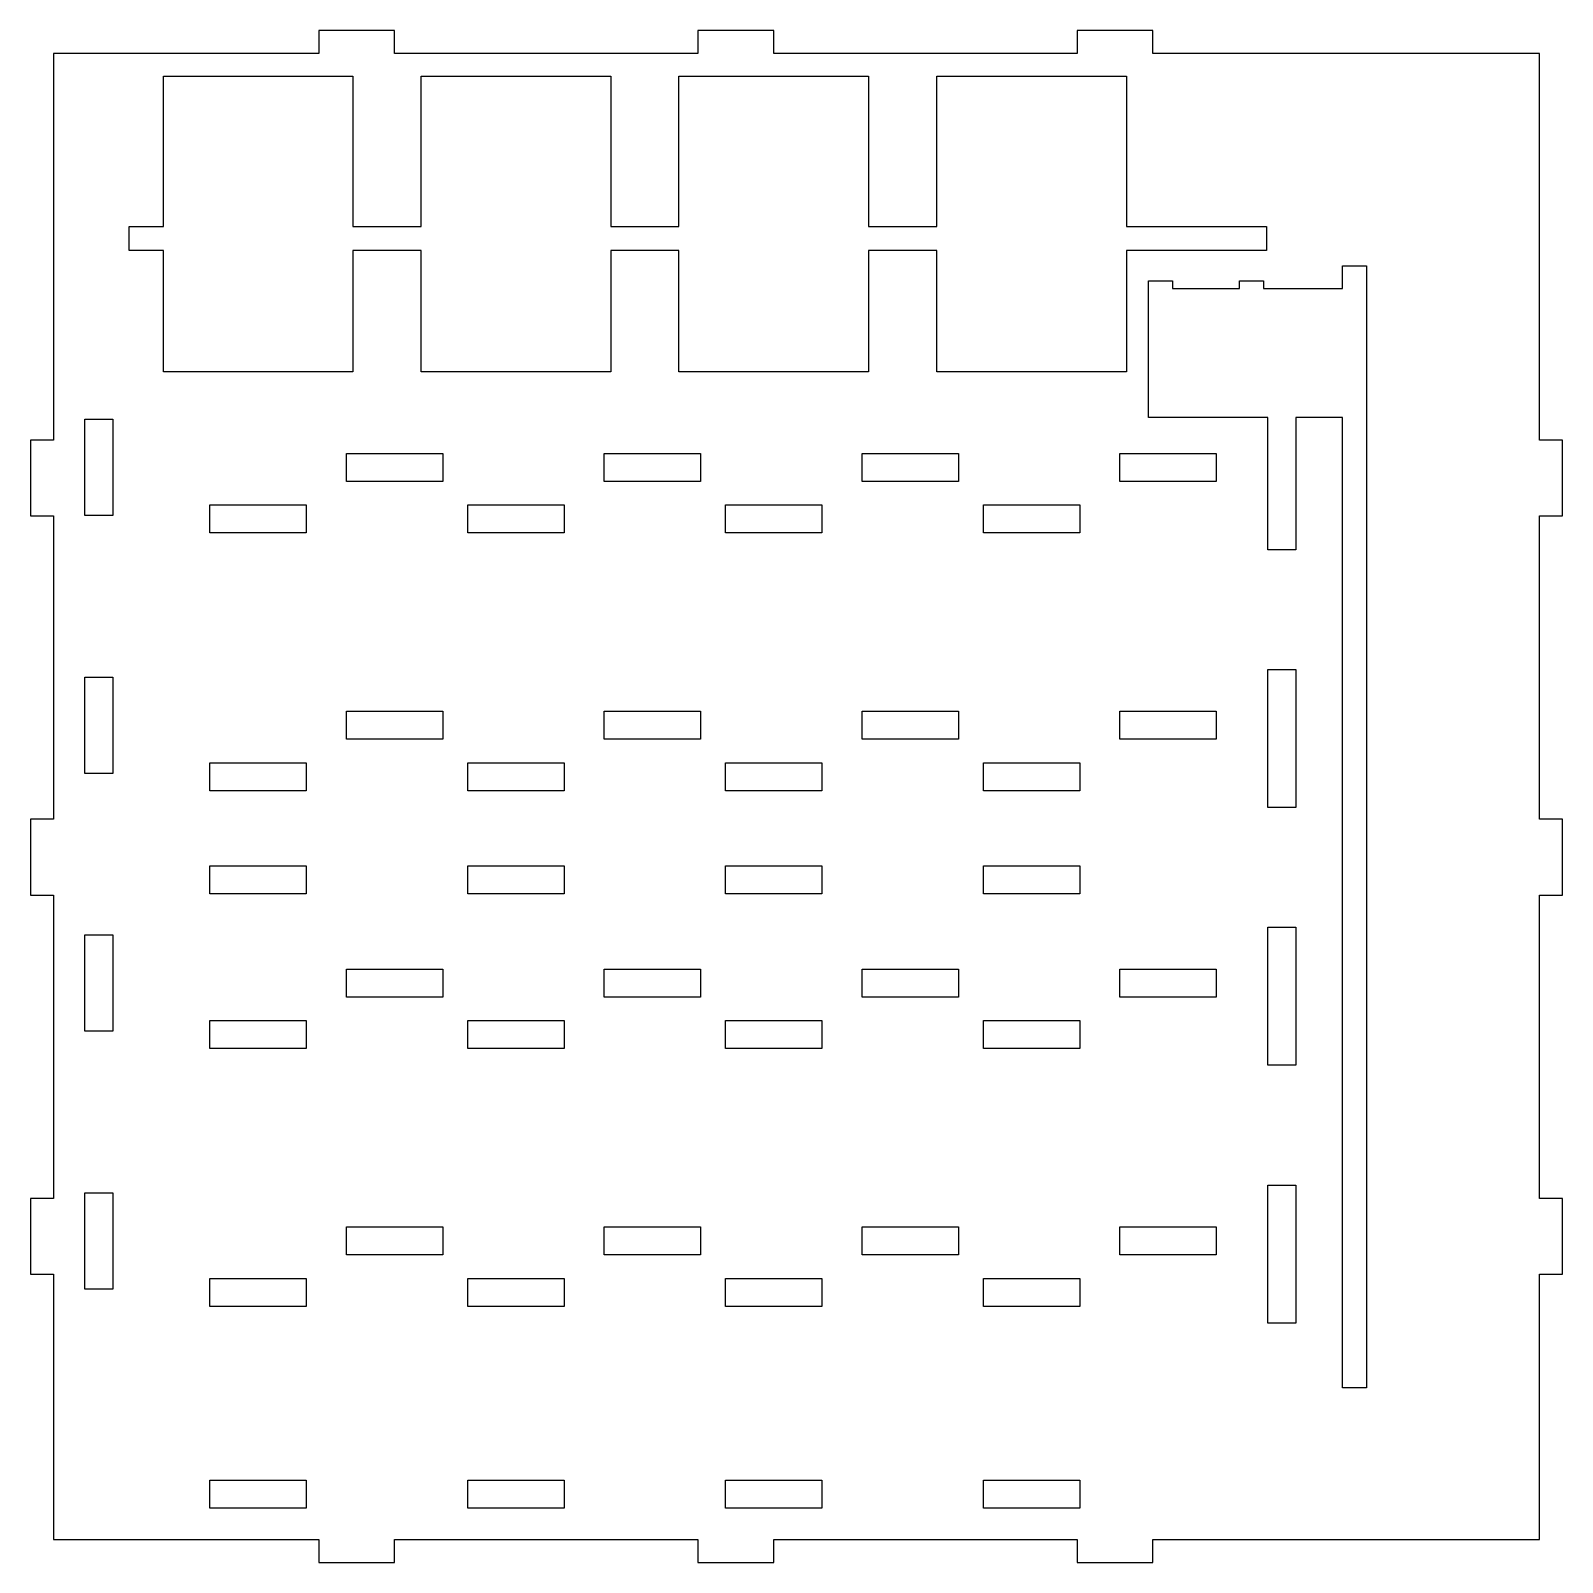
# Model space of a CAD drawing. Header units: metres. Extents: x -39 to 163, y -39 to 163.
import ezdxf

# ---------------------------------------------------------------- set-up
doc = ezdxf.new("R2010")
doc.units = ezdxf.units.M

msp = doc.modelspace()

# ---------------------------------------------------------------- linework, layer by layer
for p, q in [((9, 163), (-1, 163)), ((-1, 163), (-1, 160)), ((9, 160), (9, 163)), ((59, 163), (49, 163)), ((49, 163), (49, 160)), ((59, 160), (59, 163)), ((109, 163), (99, 163)), ((99, 163), (99, 160)), ((109, 160), (109, 163)), ((-1, 160), (-36, 160)), ((-36, 160), (-36, 109)), ((49, 160), (9, 160)), ((99, 160), (59, 160)), ((160, 160), (109, 160)), ((160, 109), (160, 160)), ((-21.5, 137.175), (-21.5, 157)), ((-21.5, 157), (3.5, 157)), ((3.5, 157), (3.5, 137.175)), ((12.5, 137.175), (12.5, 157)), ((12.5, 157), (37.5, 157)), ((37.5, 157), (37.5, 137.175)), ((46.5, 137.175), (46.5, 157)), ((46.5, 157), (71.5, 157)), ((71.5, 157), (71.5, 137.175)), ((80.5, 137.175), (80.5, 157)), ((80.5, 157), (105.5, 157)), ((105.5, 157), (105.5, 137.175)), ((-26, 134.025), (-26, 137.175)), ((-26, 137.175), (-21.5, 137.175)), ((3.5, 137.175), (12.5, 137.175)), ((37.5, 137.175), (46.5, 137.175)), ((71.5, 137.175), (80.5, 137.175)), ((105.5, 137.175), (124, 137.175)), ((124, 137.175), (124, 134.025)), ((-21.5, 134.025), (-26, 134.025)), ((-21.5, 118), (-21.5, 134.025)), ((12.5, 134.025), (3.5, 134.025)), ((3.5, 134.025), (3.5, 118)), ((12.5, 118), (12.5, 134.025)), ((46.5, 134.025), (37.5, 134.025)), ((37.5, 134.025), (37.5, 118)), ((46.5, 118), (46.5, 134.025)), ((80.5, 134.025), (71.5, 134.025)), ((71.5, 134.025), (71.5, 118)), ((80.5, 118), (80.5, 134.025)), ((124, 134.025), (105.5, 134.025)), ((105.5, 134.025), (105.5, 118)), ((134.025, 129), (134.025, 132)), ((134.025, 132), (137.175, 132)), ((137.175, 132), (137.175, -16)), ((108.425, 130), (111.575, 130)), ((108.425, 112), (108.425, 130)), ((111.575, 130), (111.575, 129)), ((120.425, 129), (120.425, 130)), ((120.425, 130), (123.575, 130)), ((123.575, 130), (123.575, 129)), ((111.575, 129), (120.425, 129)), ((123.575, 129), (134.025, 129)), ((3.5, 118), (-21.5, 118)), ((37.5, 118), (12.5, 118)), ((71.5, 118), (46.5, 118)), ((105.5, 118), (80.5, 118)), ((-31.85, 99.05), (-31.85, 111.75)), ((-31.85, 111.75), (-28.15, 111.75)), ((-28.15, 111.75), (-28.15, 99.05)), ((124.15, 112), (108.425, 112)), ((124.15, 94.55), (124.15, 112)), ((134.025, 112), (127.85, 112)), ((127.85, 112), (127.85, 94.55)), ((134.025, -16), (134.025, 112)), ((-36, 109), (-39, 109)), ((-39, 109), (-39, 99)), ((2.64999, 103.55), (2.64999, 107.25)), ((2.64999, 107.25), (15.35, 107.25)), ((15.35, 107.25), (15.35, 103.55)), ((36.65, 103.55), (36.65, 107.25)), ((36.65, 107.25), (49.35, 107.25)), ((49.35, 107.25), (49.35, 103.55)), ((70.65, 103.55), (70.65, 107.25)), ((70.65, 107.25), (83.35, 107.25)), ((83.35, 107.25), (83.35, 103.55)), ((104.65, 103.55), (104.65, 107.25)), ((104.65, 107.25), (117.35, 107.25)), ((117.35, 107.25), (117.35, 103.55)), ((163, 109), (160, 109)), ((163, 99), (163, 109)), ((15.35, 103.55), (2.64999, 103.55)), ((49.35, 103.55), (36.65, 103.55)), ((83.35, 103.55), (70.65, 103.55)), ((117.35, 103.55), (104.65, 103.55)), ((-39, 99), (-36, 99)), ((-36, 99), (-36, 59)), ((-28.15, 99.05), (-31.85, 99.05)), ((-15.35, 96.75), (-15.35, 100.45)), ((-15.35, 100.45), (-2.64999, 100.45)), ((-2.64999, 100.45), (-2.64999, 96.75)), ((18.65, 96.75), (18.65, 100.45)), ((18.65, 100.45), (31.35, 100.45)), ((31.35, 100.45), (31.35, 96.75)), ((52.65, 96.75), (52.65, 100.45)), ((52.65, 100.45), (65.35, 100.45)), ((65.35, 100.45), (65.35, 96.75)), ((86.65, 96.75), (86.65, 100.45)), ((86.65, 100.45), (99.35, 100.45)), ((99.35, 100.45), (99.35, 96.75)), ((160, 59), (160, 99)), ((160, 99), (163, 99)), ((-2.64999, 96.75), (-15.35, 96.75)), ((31.35, 96.75), (18.65, 96.75)), ((65.35, 96.75), (52.65, 96.75)), ((99.35, 96.75), (86.65, 96.75)), ((127.85, 94.55), (124.15, 94.55)), ((-31.85, 65.05), (-31.85, 77.75)), ((-31.85, 77.75), (-28.15, 77.75)), ((-28.15, 77.75), (-28.15, 65.05)), ((124.15, 60.55), (124.15, 78.75)), ((124.15, 78.75), (127.85, 78.75)), ((127.85, 78.75), (127.85, 60.55)), ((2.64999, 69.55), (2.64999, 73.25)), ((2.64999, 73.25), (15.35, 73.25)), ((15.35, 73.25), (15.35, 69.55)), ((36.65, 69.55), (36.65, 73.25)), ((36.65, 73.25), (49.35, 73.25)), ((49.35, 73.25), (49.35, 69.55)), ((70.65, 69.55), (70.65, 73.25)), ((70.65, 73.25), (83.35, 73.25)), ((83.35, 73.25), (83.35, 69.55)), ((104.65, 69.55), (104.65, 73.25)), ((104.65, 73.25), (117.35, 73.25)), ((117.35, 73.25), (117.35, 69.55)), ((15.35, 69.55), (2.64999, 69.55)), ((49.35, 69.55), (36.65, 69.55)), ((83.35, 69.55), (70.65, 69.55)), ((117.35, 69.55), (104.65, 69.55)), ((-28.15, 65.05), (-31.85, 65.05)), ((-15.35, 62.75), (-15.35, 66.45)), ((-15.35, 66.45), (-2.64999, 66.45)), ((-2.64999, 66.45), (-2.64999, 62.75)), ((18.65, 62.75), (18.65, 66.45)), ((18.65, 66.45), (31.35, 66.45)), ((31.35, 66.45), (31.35, 62.75)), ((52.65, 62.75), (52.65, 66.45)), ((52.65, 66.45), (65.35, 66.45)), ((65.35, 66.45), (65.35, 62.75)), ((86.65, 62.75), (86.65, 66.45)), ((86.65, 66.45), (99.35, 66.45)), ((99.35, 66.45), (99.35, 62.75)), ((-2.64999, 62.75), (-15.35, 62.75)), ((31.35, 62.75), (18.65, 62.75)), ((65.35, 62.75), (52.65, 62.75)), ((99.35, 62.75), (86.65, 62.75)), ((-36, 59), (-39, 59)), ((-39, 59), (-39, 49)), ((127.85, 60.55), (124.15, 60.55)), ((163, 59), (160, 59)), ((163, 49), (163, 59)), ((-15.35, 49.15), (-15.35, 52.85)), ((-15.35, 52.85), (-2.64999, 52.85)), ((-2.64999, 52.85), (-2.64999, 49.15)), ((18.65, 49.15), (18.65, 52.85)), ((18.65, 52.85), (31.35, 52.85)), ((31.35, 52.85), (31.35, 49.15)), ((52.65, 49.15), (52.65, 52.85)), ((52.65, 52.85), (65.35, 52.85)), ((65.35, 52.85), (65.35, 49.15)), ((86.65, 49.15), (86.65, 52.85)), ((86.65, 52.85), (99.35, 52.85)), ((99.35, 52.85), (99.35, 49.15)), ((-39, 49), (-36, 49)), ((-36, 49), (-36, 9)), ((-2.64999, 49.15), (-15.35, 49.15)), ((31.35, 49.15), (18.65, 49.15)), ((65.35, 49.15), (52.65, 49.15)), ((99.35, 49.15), (86.65, 49.15)), ((160, 9), (160, 49)), ((160, 49), (163, 49)), ((124.15, 26.55), (124.15, 44.75)), ((124.15, 44.75), (127.85, 44.75)), ((127.85, 44.75), (127.85, 26.55)), ((-31.85, 31.05), (-31.85, 43.75)), ((-31.85, 43.75), (-28.15, 43.75)), ((-28.15, 43.75), (-28.15, 31.05)), ((2.64999, 35.55), (2.64999, 39.25)), ((2.64999, 39.25), (15.35, 39.25)), ((15.35, 39.25), (15.35, 35.55)), ((36.65, 35.55), (36.65, 39.25)), ((36.65, 39.25), (49.35, 39.25)), ((49.35, 39.25), (49.35, 35.55)), ((70.65, 35.55), (70.65, 39.25)), ((70.65, 39.25), (83.35, 39.25)), ((83.35, 39.25), (83.35, 35.55)), ((104.65, 35.55), (104.65, 39.25)), ((104.65, 39.25), (117.35, 39.25)), ((117.35, 39.25), (117.35, 35.55)), ((15.35, 35.55), (2.64999, 35.55)), ((49.35, 35.55), (36.65, 35.55)), ((83.35, 35.55), (70.65, 35.55)), ((117.35, 35.55), (104.65, 35.55)), ((-15.35, 28.75), (-15.35, 32.45)), ((-15.35, 32.45), (-2.64999, 32.45)), ((-2.64999, 32.45), (-2.64999, 28.75)), ((18.65, 28.75), (18.65, 32.45)), ((18.65, 32.45), (31.35, 32.45)), ((31.35, 32.45), (31.35, 28.75)), ((52.65, 28.75), (52.65, 32.45)), ((52.65, 32.45), (65.35, 32.45)), ((65.35, 32.45), (65.35, 28.75)), ((86.65, 28.75), (86.65, 32.45)), ((86.65, 32.45), (99.35, 32.45)), ((99.35, 32.45), (99.35, 28.75)), ((-28.15, 31.05), (-31.85, 31.05)), ((-2.64999, 28.75), (-15.35, 28.75)), ((31.35, 28.75), (18.65, 28.75)), ((65.35, 28.75), (52.65, 28.75)), ((99.35, 28.75), (86.65, 28.75)), ((127.85, 26.55), (124.15, 26.55)), ((124.15, -7.45), (124.15, 10.75)), ((124.15, 10.75), (127.85, 10.75)), ((127.85, 10.75), (127.85, -7.45)), ((-36, 9), (-39, 9)), ((-39, 9), (-39, -1)), ((-31.85, -2.95), (-31.85, 9.75)), ((-31.85, 9.75), (-28.15, 9.75)), ((-28.15, 9.75), (-28.15, -2.95)), ((163, 9), (160, 9)), ((163, -1), (163, 9)), ((2.64999, 1.54999), (2.64999, 5.25)), ((2.64999, 5.25), (15.35, 5.25)), ((15.35, 5.25), (15.35, 1.54999)), ((36.65, 1.54999), (36.65, 5.25)), ((36.65, 5.25), (49.35, 5.25)), ((49.35, 5.25), (49.35, 1.54999)), ((70.65, 1.54999), (70.65, 5.25)), ((70.65, 5.25), (83.35, 5.25)), ((83.35, 5.25), (83.35, 1.54999)), ((104.65, 1.54999), (104.65, 5.25)), ((104.65, 5.25), (117.35, 5.25)), ((117.35, 5.25), (117.35, 1.54999)), ((15.35, 1.54999), (2.64999, 1.54999)), ((49.35, 1.54999), (36.65, 1.54999)), ((83.35, 1.54999), (70.65, 1.54999)), ((117.35, 1.54999), (104.65, 1.54999)), ((-39, -1), (-36, -1)), ((-36, -1), (-36, -36)), ((-15.35, -5.25), (-15.35, -1.54999)), ((-15.35, -1.54999), (-2.64999, -1.54999)), ((-2.64999, -1.54999), (-2.64999, -5.25)), ((18.65, -5.25), (18.65, -1.54999)), ((18.65, -1.54999), (31.35, -1.54999)), ((31.35, -1.54999), (31.35, -5.25)), ((52.65, -5.25), (52.65, -1.54999)), ((52.65, -1.54999), (65.35, -1.54999)), ((65.35, -1.54999), (65.35, -5.25)), ((86.65, -5.25), (86.65, -1.54999)), ((86.65, -1.54999), (99.35, -1.54999)), ((99.35, -1.54999), (99.35, -5.25)), ((160, -36), (160, -1)), ((160, -1), (163, -1)), ((-28.15, -2.95), (-31.85, -2.95)), ((-2.64999, -5.25), (-15.35, -5.25)), ((31.35, -5.25), (18.65, -5.25)), ((65.35, -5.25), (52.65, -5.25)), ((99.35, -5.25), (86.65, -5.25)), ((127.85, -7.45), (124.15, -7.45)), ((137.175, -16), (134.025, -16)), ((-15.35, -31.85), (-15.35, -28.15)), ((-15.35, -28.15), (-2.64999, -28.15)), ((-2.64999, -28.15), (-2.64999, -31.85)), ((18.65, -31.85), (18.65, -28.15)), ((18.65, -28.15), (31.35, -28.15)), ((31.35, -28.15), (31.35, -31.85)), ((52.65, -31.85), (52.65, -28.15)), ((52.65, -28.15), (65.35, -28.15)), ((65.35, -28.15), (65.35, -31.85)), ((86.65, -31.85), (86.65, -28.15)), ((86.65, -28.15), (99.35, -28.15)), ((99.35, -28.15), (99.35, -31.85)), ((-2.64999, -31.85), (-15.35, -31.85)), ((31.35, -31.85), (18.65, -31.85)), ((65.35, -31.85), (52.65, -31.85)), ((99.35, -31.85), (86.65, -31.85)), ((-36, -36), (-1, -36)), ((-1, -36), (-1, -39)), ((9, -36), (49, -36)), ((9, -39), (9, -36)), ((49, -36), (49, -39)), ((59, -39), (59, -36)), ((59, -36), (99, -36)), ((99, -36), (99, -39)), ((109, -39), (109, -36)), ((109, -36), (160, -36)), ((-1, -39), (9, -39)), ((49, -39), (59, -39)), ((99, -39), (109, -39))]:
    msp.add_line(p, q)

doc.saveas('drawing.dxf')
